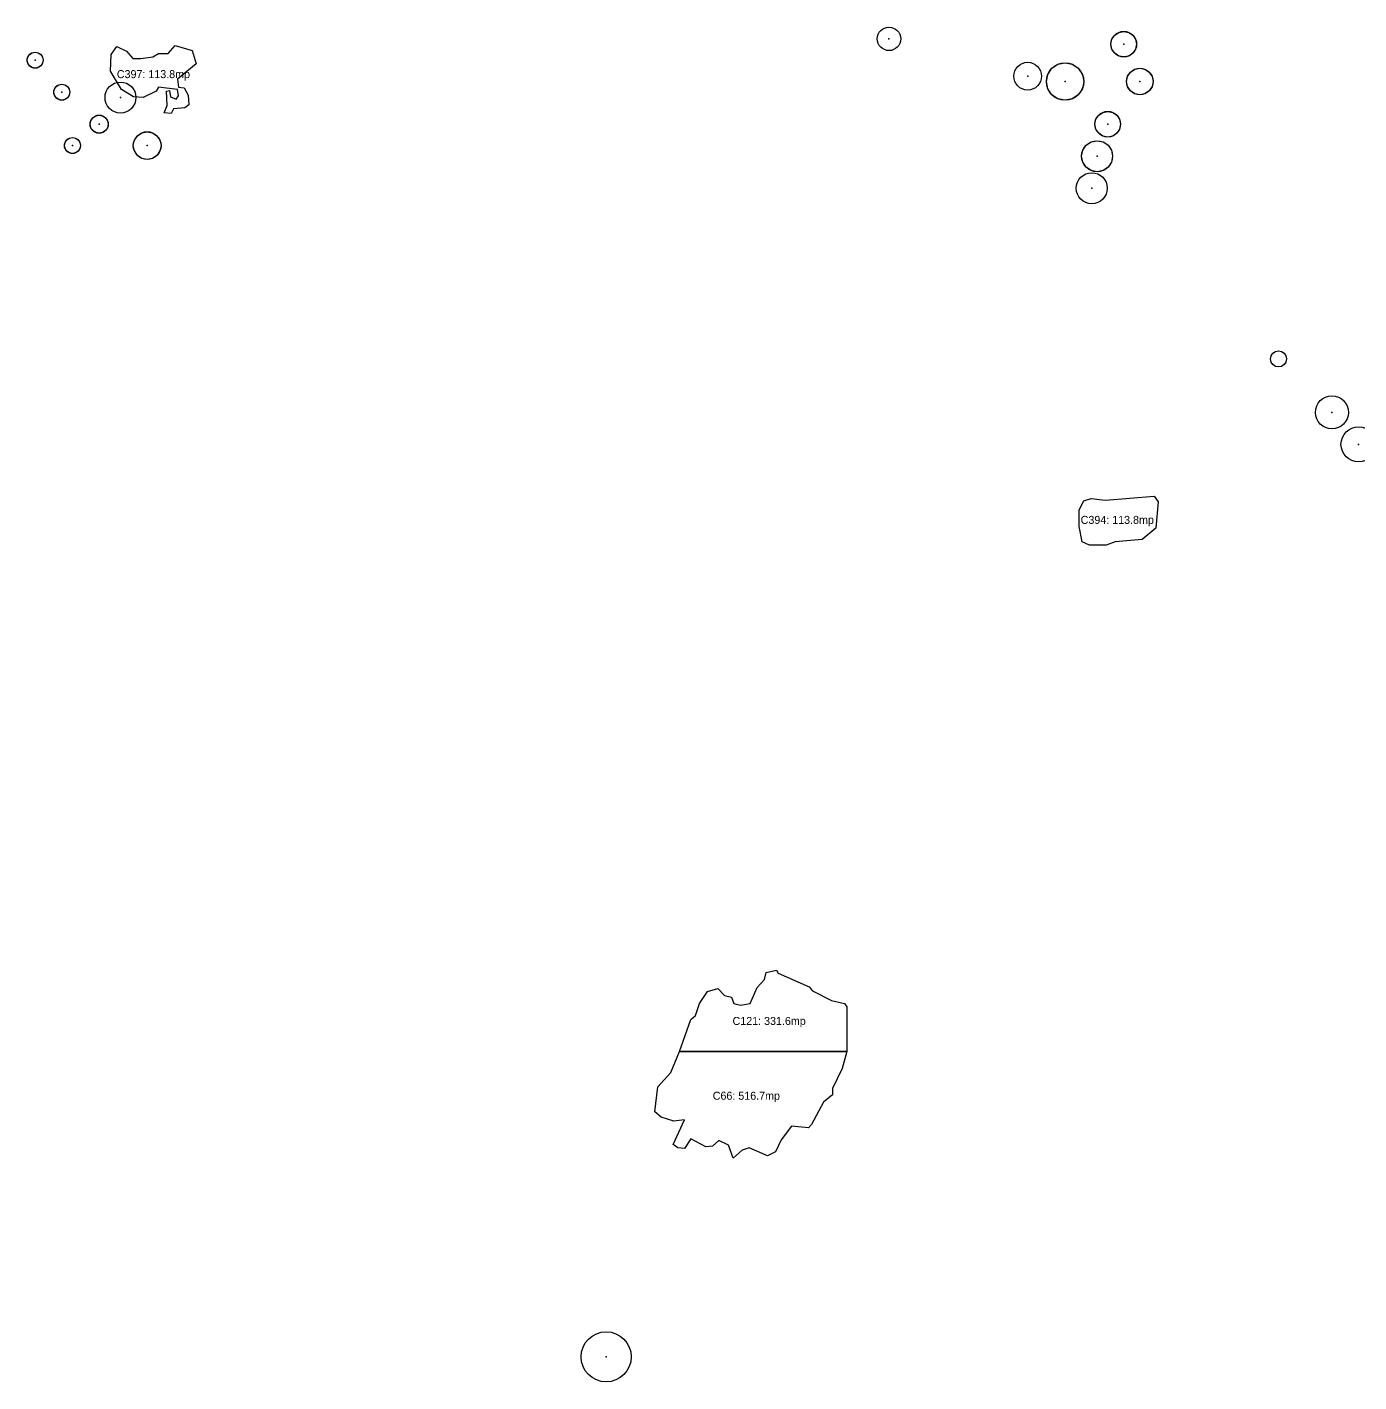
# Model space of a CAD drawing. Header units: metres. Extents: x 390541 to 400782, y 585056 to 585871.
# Drawn here: x 390653.5 to 390903.1, y 585056.5 to 585310.4 of the extents above; entities that cross this region are included whole.
import ezdxf
from ezdxf.enums import TextEntityAlignment as Align

# ---------------------------------------------------------------- set-up
doc = ezdxf.new("R2010")
doc.units = ezdxf.units.M
for name, color, linetype in [('ARBORI', 3, 'Continuous'), ('CONSTRUCTII', 1, 'Continuous'), ('TEXTE', 7, 'Continuous')]:
    doc.layers.add(name, color=color, linetype=linetype)

msp = doc.modelspace()

# ---------------------------------------------------------------- linework, layer by layer
at = {"layer": 'ARBORI', "color": 3}
for points in [[(390861.44, 585307.16), (390861.257, 585306.242), (390860.737, 585305.463), (390859.958, 585304.943), (390859.04, 585304.76), (390858.122, 585304.943), (390857.343, 585305.463), (390856.823, 585306.242), (390856.64, 585307.16), (390856.823, 585308.078), (390857.343, 585308.857), (390858.122, 585309.377), (390859.04, 585309.56), (390859.958, 585309.377), (390860.737, 585308.857), (390861.257, 585308.078), (390861.44, 585307.16)], [(390656.54, 585304.16), (390656.426, 585303.586), (390656.101, 585303.099), (390655.614, 585302.774), (390655.04, 585302.66), (390654.466, 585302.774), (390653.979, 585303.099), (390653.654, 585303.586), (390653.54, 585304.16), (390653.654, 585304.734), (390653.979, 585305.221), (390654.466, 585305.546), (390655.04, 585305.66), (390655.614, 585305.546), (390656.101, 585305.221), (390656.426, 585304.734), (390656.54, 585304.16)], [(390851.54, 585300.16), (390851.274, 585298.821), (390850.515, 585297.685), (390849.379, 585296.926), (390848.04, 585296.66), (390846.701, 585296.926), (390845.565, 585297.685), (390844.806, 585298.821), (390844.54, 585300.16), (390844.806, 585301.499), (390845.565, 585302.635), (390846.701, 585303.394), (390848.04, 585303.66), (390849.379, 585303.394), (390850.515, 585302.635), (390851.274, 585301.499), (390851.54, 585300.16)], [(390864.54, 585300.16), (390864.35, 585299.203), (390863.808, 585298.392), (390862.997, 585297.85), (390862.04, 585297.66), (390861.083, 585297.85), (390860.272, 585298.392), (390859.73, 585299.203), (390859.54, 585300.16), (390859.73, 585301.117), (390860.272, 585301.928), (390861.083, 585302.47), (390862.04, 585302.66), (390862.997, 585302.47), (390863.808, 585301.928), (390864.35, 585301.117), (390864.54, 585300.16)], [(390661.54, 585298.16), (390661.426, 585297.586), (390661.101, 585297.099), (390660.614, 585296.774), (390660.04, 585296.66), (390659.466, 585296.774), (390658.979, 585297.099), (390658.654, 585297.586), (390658.54, 585298.16), (390658.654, 585298.734), (390658.979, 585299.221), (390659.466, 585299.546), (390660.04, 585299.66), (390660.614, 585299.546), (390661.101, 585299.221), (390661.426, 585298.734), (390661.54, 585298.16)], [(390668.74, 585292.16), (390668.611, 585291.509), (390668.242, 585290.958), (390667.691, 585290.589), (390667.04, 585290.46), (390666.389, 585290.589), (390665.838, 585290.958), (390665.469, 585291.509), (390665.34, 585292.16), (390665.469, 585292.811), (390665.838, 585293.362), (390666.389, 585293.731), (390667.04, 585293.86), (390667.691, 585293.731), (390668.242, 585293.362), (390668.611, 585292.811), (390668.74, 585292.16)], [(390858.44, 585292.16), (390858.257, 585291.242), (390857.737, 585290.463), (390856.958, 585289.943), (390856.04, 585289.76), (390855.122, 585289.943), (390854.343, 585290.463), (390853.823, 585291.242), (390853.64, 585292.16), (390853.823, 585293.078), (390854.343, 585293.857), (390855.122, 585294.377), (390856.04, 585294.56), (390856.958, 585294.377), (390857.737, 585293.857), (390858.257, 585293.078), (390858.44, 585292.16)], [(390678.64, 585288.16), (390678.442, 585287.165), (390677.878, 585286.322), (390677.035, 585285.758), (390676.04, 585285.56), (390675.045, 585285.758), (390674.202, 585286.322), (390673.638, 585287.165), (390673.44, 585288.16), (390673.638, 585289.155), (390674.202, 585289.998), (390675.045, 585290.562), (390676.04, 585290.76), (390677.035, 585290.562), (390677.878, 585289.998), (390678.442, 585289.155), (390678.64, 585288.16)], [(390663.54, 585288.16), (390663.426, 585287.586), (390663.101, 585287.099), (390662.614, 585286.774), (390662.04, 585286.66), (390661.466, 585286.774), (390660.979, 585287.099), (390660.654, 585287.586), (390660.54, 585288.16), (390660.654, 585288.734), (390660.979, 585289.221), (390661.466, 585289.546), (390662.04, 585289.66), (390662.614, 585289.546), (390663.101, 585289.221), (390663.426, 585288.734), (390663.54, 585288.16)], [(390856.94, 585286.16), (390856.719, 585285.05), (390856.091, 585284.109), (390855.15, 585283.481), (390854.04, 585283.26), (390852.93, 585283.481), (390851.989, 585284.109), (390851.361, 585285.05), (390851.14, 585286.16), (390851.361, 585287.27), (390851.989, 585288.211), (390852.93, 585288.839), (390854.04, 585289.06), (390855.15, 585288.839), (390856.091, 585288.211), (390856.719, 585287.27), (390856.94, 585286.16)], [(390889.54, 585248.16), (390889.426, 585247.586), (390889.101, 585247.099), (390888.614, 585246.774), (390888.04, 585246.66), (390887.466, 585246.774), (390886.979, 585247.099), (390886.654, 585247.586), (390886.54, 585248.16), (390886.654, 585248.734), (390886.979, 585249.221), (390887.466, 585249.546), (390888.04, 585249.66), (390888.614, 585249.546), (390889.101, 585249.221), (390889.426, 585248.734), (390889.54, 585248.16)]]:
    msp.add_lwpolyline(points, close=True, dxfattribs=at)
for centre, radius in [((390815.04, 585308.16), 2.2), ((390859.04, 585307.16), 2.4), ((390655.04, 585304.16), 1.5), ((390841.04, 585301.16), 2.6), ((390848.04, 585300.16), 3.5), ((390862.04, 585300.16), 2.5), ((390660.04, 585298.16), 1.5), ((390671.04, 585297.16), 2.9), ((390667.04, 585292.16), 1.7), ((390856.04, 585292.16), 2.4), ((390676.04, 585288.16), 2.6), ((390662.04, 585288.16), 1.5), ((390854.04, 585286.16), 2.9), ((390853.04, 585280.16), 2.9), ((390898.04, 585238.16), 3.1), ((390903.04, 585232.16), 3.3), ((390762.04, 585061.16), 4.7)]:
    msp.add_circle(centre, radius, dxfattribs=at)
for p in [(390815.04, 585308.16), (390859.04, 585307.16), (390655.04, 585304.16), (390841.04, 585301.16), (390660.04, 585298.16), (390848.04, 585300.16), (390862.04, 585300.16), (390671.04, 585297.16), (390667.04, 585292.16), (390856.04, 585292.16), (390662.04, 585288.16), (390676.04, 585288.16), (390854.04, 585286.16), (390853.04, 585280.16), (390898.04, 585238.16), (390903.04, 585232.16), (390762.04, 585061.16)]:
    msp.add_point(p, dxfattribs=at)
at = {"layer": 'CONSTRUCTII', "color": 1}
for points in [[(390681.3, 585306.9), (390684.45, 585306), (390685.2, 585303.45), (390681.75, 585300.6), (390681.9, 585299.1), (390682.95, 585298.95), (390683.7, 585297.6), (390683.85, 585295.8), (390683.1, 585295.2), (390681, 585295.05), (390680.55, 585294.15), (390679.2, 585294.3), (390679.8, 585295.65), (390679.65, 585298.35), (390680.25, 585298.5), (390680.4, 585297.3), (390681.45, 585296.85), (390681.9, 585297.45), (390681.75, 585298.65), (390678.15, 585299.1), (390677.7, 585298.35), (390675.3, 585297.15), (390673.5, 585297.3), (390671.25, 585298.65), (390669.15, 585302.1), (390669.3, 585305.25), (390670.35, 585306.75), (390672.15, 585305.85), (390673.35, 585304.5), (390674.85, 585304.5), (390677.1, 585304.8), (390678.15, 585305.4), (390679.95, 585305.4), (390681.3, 585306.9)], [(390855.6, 585221.7), (390864.75, 585222.45), (390865.5, 585221.4), (390865.05, 585216.45), (390862.5, 585214.35), (390857.4, 585213.9), (390855.75, 585213.3), (390852.6, 585213.3), (390851.25, 585213.9), (390850.65, 585216.75), (390850.65, 585219.9), (390851.55, 585221.55), (390852.9, 585222), (390855.6, 585221.7)], [(390792, 585133.2), (390793.95, 585133.65), (390794.25, 585133.05), (390800.1, 585130.5), (390800.7, 585129.75), (390804.3, 585127.95), (390806.7, 585127.35), (390807.15, 585126.75), (390807.15, 585118.4), (390775.8, 585118.4), (390777.9, 585124.35), (390778.8, 585125.1), (390779.55, 585127.35), (390781.05, 585129.6), (390783, 585130.2), (390784.2, 585128.85), (390785.55, 585128.55), (390786, 585127.35), (390787.2, 585127.05), (390789, 585127.35), (390790.35, 585130.35), (390791.7, 585131.85), (390792, 585133.2)], [(390807.15, 585118.4), (390806.25, 585115.2), (390804.45, 585111.45), (390804.45, 585110.25), (390802.8, 585108.9), (390800.55, 585104.7), (390799.95, 585104.1), (390796.8, 585104.4), (390794.85, 585101.85), (390793.8, 585099.6), (390792.3, 585098.85), (390788.85, 585100.35), (390787.5, 585099.9), (390785.85, 585098.4), (390784.95, 585100.8), (390783.15, 585101.7), (390781.95, 585100.65), (390780.75, 585100.5), (390777.9, 585102), (390776.7, 585100.2), (390775.5, 585100.35), (390774.6, 585100.95), (390776.7, 585105.6), (390774.75, 585105.3), (390772.35, 585106.05), (390771.15, 585107.1), (390771.75, 585111.75), (390774.15, 585114.45), (390775.8, 585118.4), (390807.15, 585118.4)]]:
    msp.add_lwpolyline(points, close=True, dxfattribs=at)

# ---------------------------------------------------------------- texts
at = {"layer": 'TEXTE', "color": 7}
for s, p in [('C397: 113.8mp', (390677.212, 585301.548)), ('C394: 113.8mp', (390857.817, 585218.007)), ('C121: 331.6mp', (390792.585, 585124.104)), ('C66: 516.7mp', (390788.316, 585110.09))]:
    msp.add_text(s, height=1.5, dxfattribs=at).set_placement(p, align=Align.MIDDLE_CENTER)

doc.saveas('drawing.dxf')
